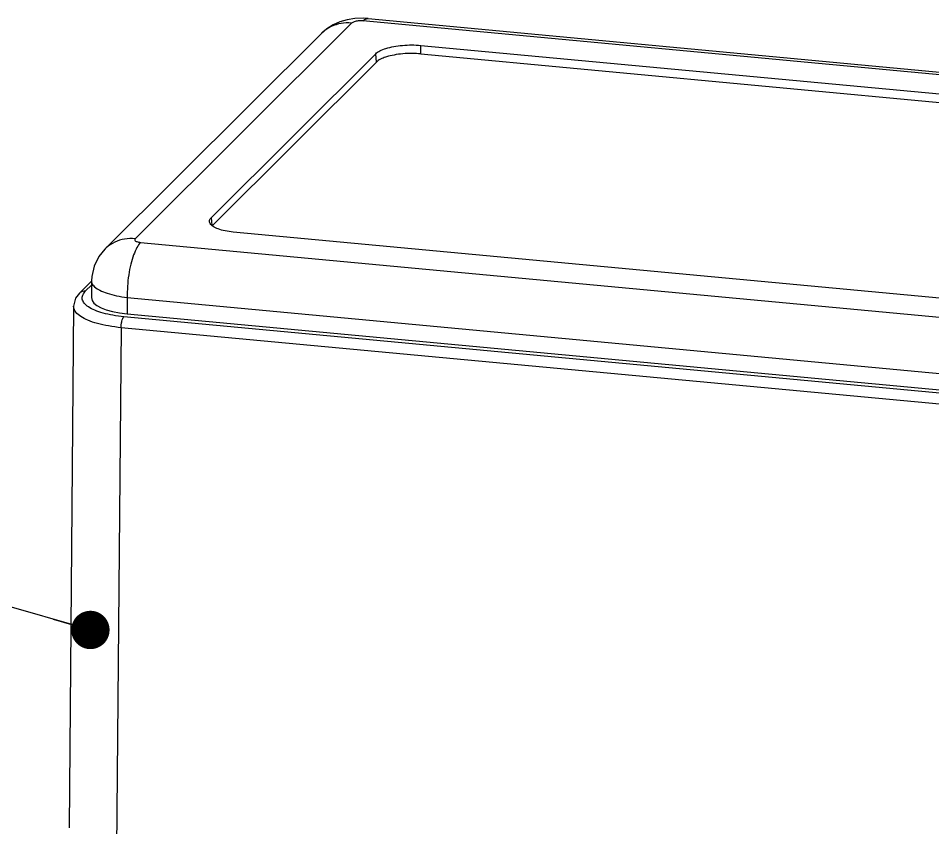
# Model space of a CAD drawing. Header units: millimetres. Extents: x 1779 to 2074, y -741 to -536.
# Drawn here: x 1833.53 to 1880.02, y -696.78 to -655.63 of the extents above; entities that cross this region are included whole.
import ezdxf

# ---------------------------------------------------------------- set-up
doc = ezdxf.new("R2010")
doc.units = ezdxf.units.MM
doc.layers.add('06___PRT_ALL_SURFS', color=7, linetype='Continuous')
doc.layers.add('from', color=7, linetype='Continuous', lineweight=13)
doc.styles.get("Standard").update_dxf_attribs({"font": 'txt', "bigfont": 'gbcbig.shx'})
doc.dimstyles.new('ISO', dxfattribs={"dimscale": 0.6, "dimtxt": 2.5, "dimasz": 2.5, "dimexe": 1.25, "dimexo": 0.625, "dimtad": 0, "dimdsep": 46, "dimtxsty": 'Standard', "dimblk": 'OPEN', "dimcen": 0, "dimclrd": 4, "dimclre": 4, "dimadec": 0, "dimazin": 0, "dimtfac": 1, "dimtofl": 0, "dimtmove": 0, "dimatfit": 3, "dimfxl": 1, "dimarcsym": 0})

# ---------------------------------------------------------------- blocks, each defined once
blk = doc.blocks.new('_Open')
at = {"color": 0, "linetype": 'ByBlock', "lineweight": -2}
for p, q in [((-1, 0.167), (0, 0)), ((-1, -0.167), (0, 0)), ((0, 0), (-1, 0))]:
    blk.add_line(p, q, dxfattribs=at)

msp = doc.modelspace()

# ---------------------------------------------------------------- linework, layer by layer
at = {"color": 7, "linetype": 'Continuous'}
for p, q in [((1853.991, -657.007), (1895.041, -660.85)), ((1853.995, -657.438), (1853.991, -657.007)), ((1843.353, -665.754), (1851.701, -657.436)), ((1851.735, -657.861), (1851.701, -657.436)), ((1853.995, -657.438), (1895.044, -661.281)), ((1843.391, -666.175), (1851.735, -657.861)), ((1843.385, -666.169), (1843.353, -665.754)), ((1885.512, -670.344), (1844.462, -666.501)), ((1836.651, -669.6), (1837.256, -668.997)), ((1836.958, -669.495), (1837.255, -669.199)), ((1839.07, -669.822), (1839.063, -670.652)), ((1836.345, -670.263), (1836.114, -696.783)), ((1839.063, -670.652), (1887.805, -675.215)), ((1887.665, -675.367), (1838.9, -670.802)), ((1838.763, -671.361), (1838.532, -697.878)), ((1887.529, -675.927), (1838.763, -671.361))]:
    msp.add_line(p, q, dxfattribs=at)
msp.add_lwpolyline([(1836.651, -669.6), (1836.45, -669.866), (1836.349, -670.199), (1836.345, -670.265)], dxfattribs=at)
msp.add_arc((1852.663, -659.105), 1.565, 114.1824, 117.427, dxfattribs=at)
msp.add_ellipse((1839.95, -669.77), major_axis=(2.701, 0.072), ratio=0.337327, start_param=3.129328, end_param=4.368607, dxfattribs=at)
for points, start_tangent, end_tangent in [([(1851.701, -657.436), (1851.912, -657.289), (1852.224, -657.163), (1852.616, -657.067), (1853.062, -657.006), (1853.531, -656.986), (1853.991, -657.007)], (0.708386, 0.705825), (0.995646, -0.093216)), ([(1851.943, -657.716), (1851.735, -657.861)], (-0.887333, -0.461129), (-0.708386, -0.705825)), ([(1853.995, -657.438), (1853.541, -657.417), (1853.078, -657.437), (1852.638, -657.497), (1852.251, -657.592), (1852.022, -657.678)], (-0.995646, 0.093216), (-0.912005, -0.41018)), ([(1843.255, -665.972), (1843.258, -665.912), (1843.353, -665.754)], (-0.098945, 0.995093), (0.708386, 0.705825)), ([(1843.285, -666.069), (1843.255, -665.972)], (-0.469147, 0.88312), (-0.098945, 0.995093)), ([(1843.433, -666.217), (1843.285, -666.069)], (-0.835332, 0.549747), (-0.469147, 0.88312)), ([(1844.462, -666.501), (1844.042, -666.44), (1843.691, -666.343), (1843.433, -666.217)], (-0.995646, 0.093216), (-0.835332, 0.549747)), ([(1836.652, -669.599), (1836.665, -669.587), (1836.799, -669.511), (1836.958, -669.495)], (0.707697, 0.706516), (0.995646, -0.093216)), ([(1838.9, -670.802), (1838.341, -670.728), (1837.841, -670.617), (1837.422, -670.474), (1837.099, -670.304), (1836.886, -670.113), (1836.789, -669.909), (1836.814, -669.7)], (-0.995643, 0.093251), (0.367888, 0.92987)), ([(1836.814, -669.7), (1836.958, -669.495)], (0.367888, 0.92987), (0.708256, 0.705956)), ([(1838.763, -671.361), (1838.123, -671.274), (1837.552, -671.146), (1837.074, -670.982), (1836.705, -670.787), (1836.462, -670.57), (1836.351, -670.338), (1836.346, -670.265)], (-0.995336, 0.096471), (0.015672, 0.999877)), ([(1838.763, -671.361), (1838.771, -671.19), (1838.8, -671.024), (1838.845, -670.888), (1838.9, -670.802)], (-0.01735, 0.999849), (0.708386, 0.705825))]:
    msp.add_spline(points, degree=3, dxfattribs=dict(at, start_tangent=start_tangent, end_tangent=end_tangent))
at = {"layer": '06___PRT_ALL_SURFS', "color": 7, "linetype": 'Continuous'}
for p, q in [((1850.479, -655.874), (1839.475, -666.838)), ((1899.751, -660.326), (1851.051, -655.767)), ((1851.318, -655.644), (1851.076, -655.63)), ((1851.317, -655.644), (1900.017, -660.203)), ((1848.948, -656.397), (1837.941, -667.364)), ((1839.752, -667.025), (1888.452, -671.585)), ((1837.256, -668.986), (1837.249, -669.831)), ((1839.07, -669.822), (1887.769, -674.381))]:
    msp.add_line(p, q, dxfattribs=at)
for points in [[(1851.076, -655.63), (1850.648, -655.645), (1850.245, -655.709), (1849.877, -655.815), (1849.544, -655.961), (1849.222, -656.162), (1848.948, -656.397)], [(1837.941, -667.364), (1837.636, -667.738), (1837.391, -668.229), (1837.269, -668.761), (1837.256, -668.986)]]:
    msp.add_lwpolyline(points, dxfattribs=at)
for points, start_tangent, end_tangent in [([(1850.479, -655.874), (1849.94, -655.893), (1849.44, -656.051), (1849.012, -656.336), (1848.948, -656.397)], (-0.995646, 0.093216), (-0.708363, -0.705848)), ([(1851.051, -655.767), (1850.937, -655.762), (1850.819, -655.767), (1850.708, -655.782), (1850.61, -655.806), (1850.532, -655.837), (1850.479, -655.874)], (-0.995651, 0.093161), (-0.708554, -0.705657)), ([(1851.051, -655.767), (1851.241, -655.65), (1851.317, -655.647)], (0.708386, 0.705825), (0.994038, -0.109031)), ([(1839.475, -666.838), (1838.936, -666.858), (1838.436, -667.015), (1838.008, -667.3), (1837.943, -667.362)], (-0.995646, 0.093216), (-0.708118, -0.706094)), ([(1839.752, -667.025), (1839.566, -667.282), (1839.396, -667.662), (1839.254, -668.139), (1839.147, -668.682), (1839.085, -669.255), (1839.07, -669.822)], (-0.708386, -0.705825), (0.01735, -0.999849)), ([(1839.475, -666.838), (1839.451, -666.878), (1839.458, -666.917), (1839.495, -666.954), (1839.56, -666.986), (1839.647, -667.01), (1839.752, -667.025)], (-0.708222, -0.705989), (0.995641, -0.093272)), ([(1837.258, -668.986), (1837.274, -669.089), (1837.41, -669.281), (1837.674, -669.458), (1838.051, -669.612), (1838.525, -669.735), (1839.07, -669.822)], (-0.004401, -0.99999), (0.993391, -0.114779))]:
    msp.add_spline(points, degree=3, dxfattribs=dict(at, start_tangent=start_tangent, end_tangent=end_tangent))

# ---------------------------------------------------------------- leaders
at = {"layer": 'from'}
for points in [[(1837.199, -686.729), (1814.893, -680.334)], [(1838.15, -703.932), (1814.804, -696.005)]]:
    msp.add_leader(points, dimstyle='ISO', override={"dimscale": 1, "dimasz": 1.95, "dimexo": 0.125, "dimadec": 2, "dimazin": 2, "dimldrblk": 'Dot'}, dxfattribs=at)

doc.saveas('drawing.dxf')
